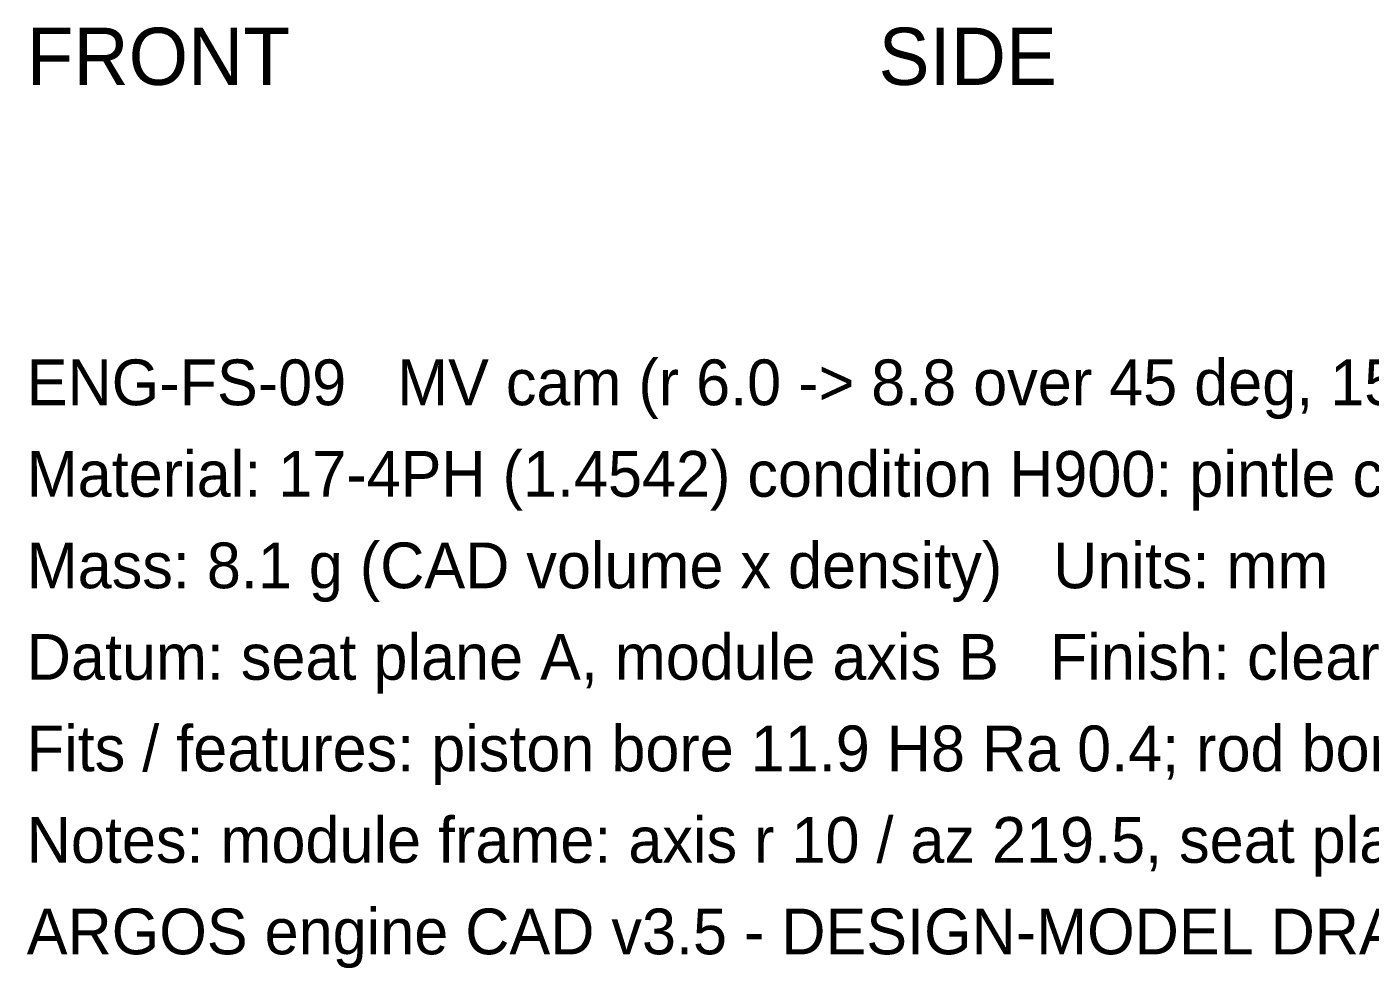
# Model space of a CAD drawing. Header units: millimetres. Extents: x 0 to 258, y -45 to 42.
# Drawn here: x 0 to 58.7, y -44.6 to -3.5 of the extents above; entities that cross this region are included whole.
import ezdxf

# ---------------------------------------------------------------- set-up
doc = ezdxf.new("R2010")
doc.units = ezdxf.units.MM
doc.layers.add('FRONT_VISIBLE', color=7, linetype='Continuous')
doc.layers.add('SIDE_VISIBLE', color=7, linetype='Continuous')

msp = doc.modelspace()

# ---------------------------------------------------------------- texts
for s, p in [('ENG-FS-09   MV cam (r 6.0 -> 8.8 over 45 deg, 15 deg dwell, width 5; closed 25 deg before the rise) + shaft 5 in 2x MR85-2', (0, -20)), ('Material: 17-4PH (1.4542) condition H900: pintle crankshaft, crank/link pins, MV-P poppet   Process: wire EDM + lathe + broach', (0, -24)), ('Mass: 8.1 g (CAD volume x density)   Units: mm   Frame: modelling frame (+Z forward)   Bounding box: 21.80 x 14.77 x 12.00', (0, -28)), ('Datum: seat plane A, module axis B   Finish: clear anodise (6061) / passivate (316L, 17-4PH); oxygen-clean wetted parts   Heat treatment: n/a', (0, -32)), ('Fits / features: piston bore 11.9 H8 Ra 0.4; rod bore 4.05 +0.02/0; seat counterbore 16 H7; 1/4-18 NPT, 1/8-27 NPT', (0, -36)), ('Notes: module frame: axis r 10 / az 219.5, seat plane z 279.5 (lead Option A, zone top); dry side', (0, -40)), ('ARGOS engine CAD v3.5 - DESIGN-MODEL DRAWING generated from the solid; dimensions from the model; general tolerances ISO 2768-m unless a fit is listed; NOT released for fabrication (Mechanical, 2026-10-13)', (0, -44))]:
    msp.add_text(s, height=2).set_placement(p)
at = {"layer": 'FRONT_VISIBLE'}
msp.add_text('FRONT', height=2.5, dxfattribs=at).set_placement((0, -6))
at = {"layer": 'SIDE_VISIBLE'}
msp.add_text('SIDE', height=2.5, dxfattribs=at).set_placement((37.25, -6))

doc.saveas('drawing.dxf')
